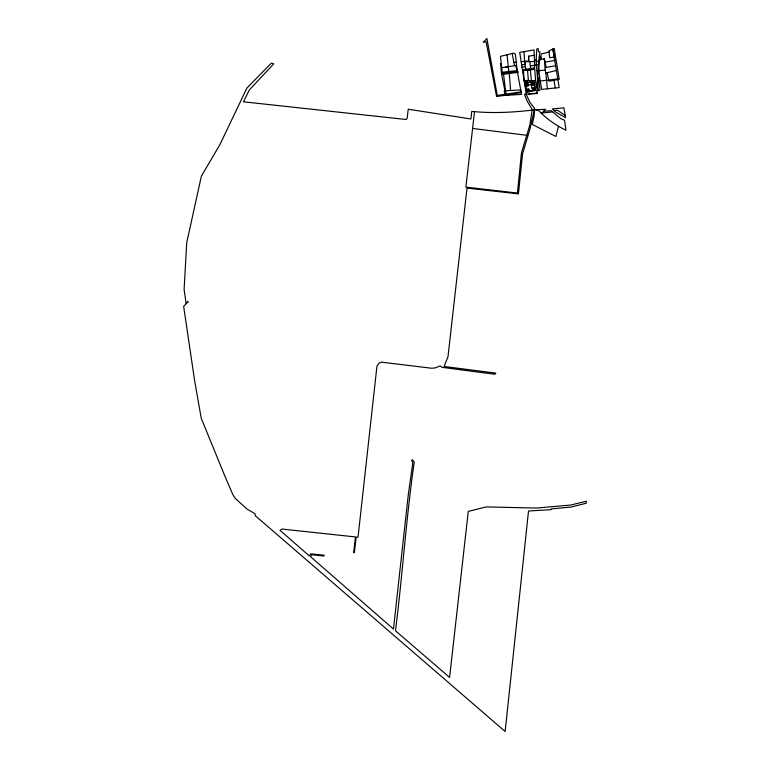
<?xml version="1.0" encoding="UTF-8"?>
<svg xmlns="http://www.w3.org/2000/svg" width="770" height="770" viewBox="0 0 770 770"><rect width="100%" height="100%" fill="white"/><g stroke="black" fill="none" stroke-linecap="round" stroke-linejoin="round"><path stroke-width="1.16" d="M534.178 55.363L534.139 49.915L519.721 52.341L524.129 80.734L528.384 80.301L527.488 70.089L534.755 69.271L536.141 87.838L535.121 88.021L535.631 90.398M537.47 78.665L536.161 60.089L536.777 48.962L538.182 48.635L538.557 51.831L540.011 51.908C537.585 63.775 538.952 75.999 536.141 87.838M547.412 88.81L541.666 89.407C539.885 77.982 536.613 64.767 541.551 53.785L549.029 52.1L548.952 50.945L554.188 48.346L559.261 79.291L548.885 81.216L547.181 72.669L545.863 72.977L547.412 88.81L559.193 87.588L552.889 49.001L554.708 60.464L544.631 62.226L545.237 70.06L545.863 72.977L556.296 70.57M517.161 70.638L515.399 54.275L513.754 53.101L500.442 56.345L502.184 72.226L517.161 70.638L521.559 94.364L496.496 95.971L486.082 41.638L483.214 42.321L486.89 38.5L497.256 95.451L521.165 91.851M474.522 111.611L465.889 187.12L517.421 193.058L521.463 152.845L529.991 124.528L532.195 109.427L527.238 101.284L524.447 94.2L526.074 94.104L529.924 102.352L534.563 108.416L530.029 128.831L522.541 153.942L518.431 193.876L467.015 188.121L447.996 356.674L444.117 366.491L495.784 373.103L495.004 374.23L475.427 371.766L442.038 367.319L440.199 365.865L435.348 367.868L431.672 368.253L381.66 362.179L379.196 363.007L376.973 365.952L358.021 537.268L356.173 537.065L354.335 552.629L353.69 552.562L355.461 536.94L282.022 529.057L280.059 530.347L309.425 556.007L310.656 553.803L324.132 555.228L324.035 556.036L311.638 554.756L310.647 556.797L393.47 629.051L408.293 494.696L412.787 462.914L411.594 460.402L412.585 459.796L414.26 462.067C406.127 517.912 402.604 574.661 395.472 630.784L449.593 677.398L468.285 511.386L486.313 506.91L536.238 508.065L570.618 505.062L586.355 501.241L586.172 503.253L571.167 507.035L551.253 508.903L551.214 509.653L528.518 511.001L505.149 731.5L255.37 515.765L255.014 513.715L247.064 509.105L235.187 498.354L232.704 494.321L224.243 474.532L201.23 418.245L194.618 380.611L183.645 306.354L188.14 301.57L186.109 303.361L184.117 289.684L186.715 242.762L201.384 176.138L219.941 144.577L246.9 88.059L271.367 63.111L273.735 63.852L249.307 89.984L243.484 101.804L406.252 119.514L407.176 118.166L408.244 109.225L470.894 118.975L471.76 111.38C492.54 113.556 513.542 112.382 534.197 109.898M537.787 81.014L537.017 87.655L537.807 90.745L540.04 90.206L538.586 77.789L537.787 81.014L538.923 80.994M528.384 80.301L528.297 80.811L530.029 80.754M558.548 126.357L555.882 136.454L532.282 124.432L534.101 116.299L534.755 109.33L538.75 110.707C546.469 118.657 555.853 125.51 566.008 130.217L564.516 120.236L560.791 118.657L551.147 110.668L543.553 111.294M541.243 113.508L545.651 109.263L536.113 109.792M539.491 60.166L541.349 59.223L544.323 59.02L544.313 58.356L546.122 67.423L555.545 65.739M536.334 61.802L538.509 60.907M528.778 93.978L537.239 92.987L537.383 93.593L526.439 94.084L524.168 81.014L535.448 80.475L531.377 80.686L530.347 69.752M524.89 83.863L527.681 83.266M531.04 82.563L533.841 81.966M525.178 85.258L527.979 84.671M531.338 83.959L534.139 83.362M525.833 85.701L533.966 83.978M526.68 89.695L528.509 89.301L528.894 91.13M534.813 87.973L532.984 88.358L533.369 90.177M526.362 90.86L529.163 90.263M526.093 92.419L536.565 90.206L537.239 92.987M540.242 56.778L541.089 56.605L541.349 59.223M522.782 72.197L523.571 72.043L524.129 80.734M516.651 70.676L516.718 68.174M522.416 69.897L534.649 67.808L534.332 55.344L528.624 56.152L528.692 60.926L521.136 61.716M545.227 67.596L546.122 67.423M554.159 56.97L549.713 57.76L549.029 52.1M530.299 65.999L538.615 64.622M521.28 92.564L504.023 95.422L496.496 95.971M501.694 67.722L516.574 65.411M539.895 81.052L557.701 78.935M522.012 67.25L525.342 66.759L525.891 69.213M520.866 89.926L510.587 90.523L509.211 72.38L501.434 73.275L501.674 74.449L518.181 72.351L518.037 71.369L501.434 73.275L500.644 63.564L501.357 63.679M536.161 60.089L534.486 60.291L534.572 65.296M527.488 70.089L522.541 70.696L534.755 69.271M539.414 70.667L545.237 70.06M541.734 113.036L552.157 111.948M512.204 53.477L513.869 62.457L516.612 62.187M525.342 66.759L524.774 61.783L534.505 61.465M521.588 64.718L524.793 64.487L523.985 51.6M503.522 74.218L505.582 90.802L510.587 90.523M553.948 110.534L557.596 110.351L565.132 115.365L565.565 117.656L555.228 111.823L552.36 108.936L563.919 107.839L565.132 115.365M536.911 70.753L538.442 70.792M526.978 135.337L472.636 128.436M505.775 67.067L508.344 67.375L508.835 71.283M513.869 62.457L514.591 65.71M531.637 85.355L530.742 81.158L533.543 80.571L534.428 84.767L531.348 85.412L531.945 88.213L535.025 87.559L535.323 88.964L532.522 89.551L532.224 88.155M529.462 91.659L528.865 88.868L526.074 89.455L526.661 92.256M501.674 74.449L504.889 90.562L504.263 90.706L504.745 94.335M555.266 87.992L553.851 79.522M505.582 90.802L506.073 94.161M515.919 65.508L516.295 68.261M508.344 67.375L507.064 54.737M544.323 59.02L544.631 62.226M529.885 61.6L530.53 68.501M537.758 81.254L538.278 90.629M528.624 56.152L528.701 61.417M527.383 81.87L524.591 82.467L525.477 86.664L528.278 86.067L527.383 81.87M533.485 81.668L525.352 83.391L527.065 91.514L535.198 89.792L533.485 81.668"/></g></svg>
